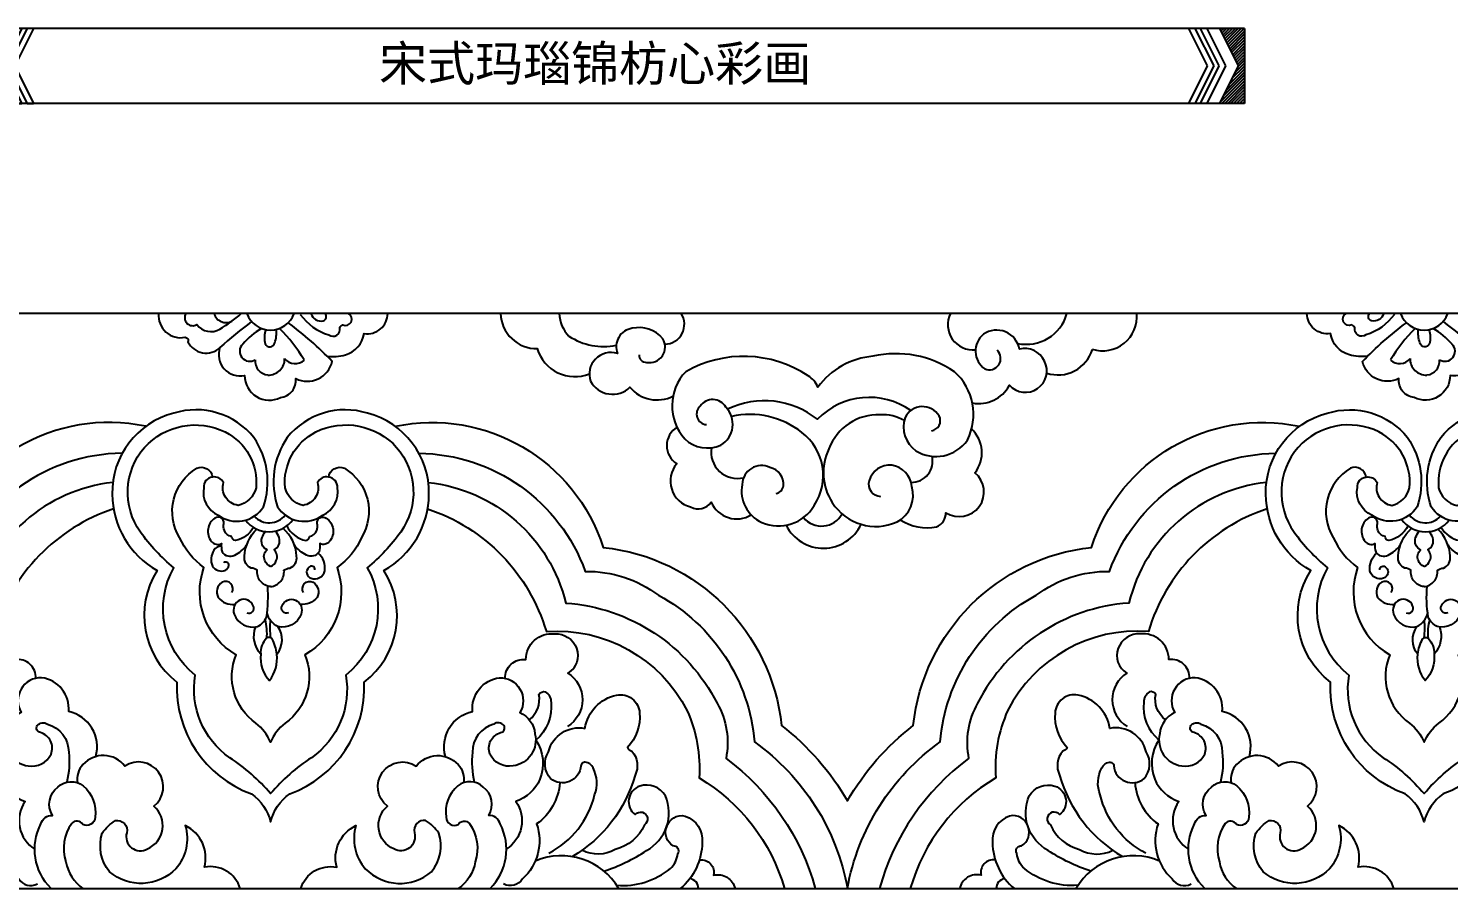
# Model space of a CAD drawing. Extents: x -66030 to 95157, y -13132 to 45879.
# Drawn here: x -29098 to -27863, y 4371 to 5119 of the extents above; entities that cross this region are included whole.
import ezdxf

# ---------------------------------------------------------------- set-up
doc = ezdxf.new("R2010")
doc.units = 0
doc.header["$LTSCALE"] = 100
doc.header["$MEASUREMENT"] = 0
for name, color, linetype in [('3', 11, 'CONTINUOUS'), ('4', 121, 'CONTINUOUS'), ('BH', 21, 'CONTINUOUS'), ('TEXT', 105, 'CONTINUOUS')]:
    doc.layers.add(name, color=color, linetype=linetype)
doc.styles.add('HZ', font='simhei.ttf')

# ---------------------------------------------------------------- blocks, each defined once
blk = doc.blocks.new('A$C4CCE1407')
at = {"layer": '3'}
for p, q in [((0, 65.3), (0, 0)), ((1101.2, 65.3), (0, 65.3)), ((21.6, 65.3), (5.3, 32.6)), ((32.8, 65.3), (16.5, 32.6)), ((38.4, 65.3), (22.1, 32.6)), ((43, 65.3), (26.7, 32.6)), ((48.6, 65.3), (32.3, 32.6)), ((1058.2, 65.3), (1052.6, 65.3)), ((1052.6, 65.3), (1068.9, 32.6)), ((1058.2, 65.3), (1074.5, 32.6)), ((1068.4, 65.3), (1062.8, 65.3)), ((1062.8, 65.3), (1079.1, 32.6)), ((1068.4, 65.3), (1084.7, 32.6)), ((1101.2, 65.3), (1079.6, 65.3)), ((1079.6, 65.3), (1095.9, 32.6)), ((1101.2, 65.3), (1101.2, 0)), ((5.3, 32.6), (21.6, 0)), ((16.5, 32.6), (32.8, 0)), ((22.1, 32.6), (38.4, 0)), ((26.7, 32.6), (43, 0)), ((32.3, 32.6), (48.6, 0)), ((1068.9, 32.6), (1052.6, 0)), ((1074.5, 32.6), (1058.2, 0)), ((1079.1, 32.6), (1062.8, 0)), ((1084.7, 32.6), (1068.4, 0)), ((1095.9, 32.6), (1079.6, 0)), ((0, 0), (21.6, 0)), ((1101.2, 0), (0, 0)), ((32.8, 0), (38.4, 0)), ((43, 0), (48.6, 0)), ((1058.2, 0), (1052.6, 0)), ((1068.4, 0), (1062.8, 0)), ((1101.2, 0), (1079.6, 0))]:
    blk.add_line(p, q, dxfattribs=at)
at = {"layer": 'BH'}
for p, q in [((0, 63.9), (1.3, 65.3)), ((0, 58.8), (6.4, 65.3)), ((0, 61.4), (3.9, 65.3)), ((0, 56.3), (9, 65.3)), ((0, 53.8), (11.5, 65.3)), ((0, 51.2), (14, 65.3)), ((0, 48.7), (16.6, 65.3)), ((0, 46.1), (19.1, 65.3)), ((0, 43.6), (21.5, 65.1)), ((1080, 64.6), (1080.6, 65.3)), ((1080.8, 62.9), (1083.2, 65.3)), ((1081.7, 61.2), (1085.7, 65.3)), ((1082.5, 59.5), (1088.3, 65.3)), ((1083.3, 57.8), (1090.8, 65.3)), ((1084.2, 56.1), (1093.4, 65.3)), ((1085, 54.4), (1095.9, 65.3)), ((1085.9, 52.7), (1098.4, 65.3)), ((1086.7, 51), (1101, 65.3)), ((1087.6, 49.3), (1101.2, 62.9)), ((0, 41), (19, 60)), ((0, 38.5), (16.4, 54.9)), ((0, 35.9), (13.9, 49.8)), ((1088.4, 47.6), (1101.2, 60.4)), ((1089.3, 45.9), (1101.2, 57.8)), ((1090.1, 44.2), (1101.2, 55.3)), ((1091, 42.5), (1101.2, 52.8)), ((1091.8, 40.8), (1101.2, 50.2)), ((0, 33.4), (11.3, 44.7)), ((0, 30.8), (8.8, 39.6)), ((1092.7, 39.1), (1101.2, 47.7)), ((1093.5, 37.4), (1101.2, 45.1)), ((1094.4, 35.7), (1101.2, 42.6)), ((1095.2, 34), (1101.2, 40)), ((1095.5, 31.8), (1101.2, 37.5)), ((0, 28.3), (6.2, 34.5)), ((0, 25.7), (5.8, 31.6)), ((0, 23.2), (6.7, 29.9)), ((0, 20.7), (7.5, 28.2)), ((0, 18.1), (8.4, 26.5)), ((0, 15.6), (9.2, 24.8)), ((1082.8, 6.3), (1101.2, 24.8)), ((1085.3, 11.4), (1101.2, 27.3)), ((1087.9, 16.5), (1101.2, 29.8)), ((1090.4, 21.6), (1101.2, 32.4)), ((1093, 26.7), (1101.2, 34.9)), ((0, 13), (10.1, 23.1)), ((0, 10.5), (10.9, 21.4)), ((0, 7.9), (11.8, 19.7)), ((0, 5.4), (12.6, 18)), ((0, 2.8), (13.5, 16.3)), ((0, 0.3), (14.3, 14.6)), ((2.3, 0), (15.2, 12.9)), ((1080.2, 1.2), (1101.2, 22.2)), ((1081.6, 0), (1101.2, 19.7)), ((1084.1, 0), (1101.2, 17.1)), ((1086.7, 0), (1101.2, 14.6)), ((4.8, 0), (16, 11.2)), ((7.3, 0), (16.8, 9.5)), ((9.9, 0), (17.7, 7.8)), ((12.4, 0), (18.5, 6.1)), ((15, 0), (19.4, 4.4)), ((17.5, 0), (20.2, 2.7)), ((20.1, 0), (21.1, 1)), ((1089.2, 0), (1101.2, 12)), ((1091.7, 0), (1101.2, 9.5)), ((1094.3, 0), (1101.2, 6.9)), ((1096.8, 0), (1101.2, 4.4)), ((1099.4, 0), (1101.2, 1.8))]:
    blk.add_line(p, q, dxfattribs=at)
blk = doc.blocks.new('A$C24CC0128')
at = {"layer": '3'}
for points in [[(840.7, 500, 0.498306), (863.8, 479.3, -0.514909), (866.3, 475.4, 0.504661), (894.1, 470.4, 0.504661)], [(864.5, 500, 0.795876), (874, 490.4, 0.393708), (893.9, 486.5, 0.06485), (912.5, 500, 0.06485)], [(963.9, 499.2, 0.161085), (988.8, 481.3, 0.676485), (998.3, 487.5, -0.277012), (1000.8, 490, 0.947476), (1005.9, 500, 0.775051)], [(973.2, 500, 0.399134), (983.9, 493.6, 0.542955), (985.5, 500, 0.333072)], [(987.2, 462.9, 0.103547), (1003.1, 464, 0.284254), (1019.5, 482.5, 0.452966), (1039.9, 500, 0.452966)], [(1138.1, 500, 0.415322), (1169.9, 469.5, 0.438579), (1215.2, 447.4, 0.438579)], [(1189, 500, 0.188813), (1197.5, 480.3, 0.2016), (1238.5, 472.5, 0.2016)], [(1891.7, 462.9, -0.103547), (1875.8, 464, -0.284254), (1859.4, 482.5, -0.452966), (1839, 500, -0.452966)], [(1915, 499.2, -0.161085), (1890.2, 481.3, -0.676485), (1880.6, 487.5, 0.277012), (1878.1, 490, -0.947476), (1873, 500, -0.775051)], [(1905.7, 500, -0.399134), (1895, 493.6, -0.542955), (1893.4, 500, -0.333072)], [(921.6, 492.9, 0.029785), (894.1, 470.4, 0.591894), (915.5, 446.2, 0.563642), (946.8, 427, 0.414331), (960, 443.4, 0.485082), (991.7, 458.3, 0.039196), (953.5, 492, 0.039196)], [(933.9, 485.9, 0.145183), (933.4, 473.5, 0.726855), (941.7, 474.6, 0.109999), (943.2, 486.2)], [(1258.5, 464.1, 0.451681), (1264.9, 457.5, 0.657723), (1279, 478.1, 0.278592), (1252.5, 487.1, 0.482779), (1239.6, 465.2, 0.622682), (1216.3, 441.1, 0.494372), (1250.5, 435.9, 0.352354), (1287.9, 428.2, 0.348349)], [(1548.1, 422.2, 0.328523), (1580.3, 437.6, 0.874619), (1610.8, 458.6, 0.368701), (1589, 468.9, 0.54993), (1557.7, 481.9, 0.492795), (1558.9, 451.8, 0.836309), (1569.6, 468.1)], [(1957.3, 492.9, -0.029785), (1984.8, 470.4, -0.591894), (1963.4, 446.2, -0.563642), (1932.1, 427, -0.414331), (1918.9, 443.4, -0.485082), (1887.2, 458.3, -0.039196), (1925.4, 492, -0.039196)], [(1945, 485.9, -0.145183), (1945.5, 473.5, -0.726855), (1937.2, 474.6, -0.109999), (1935.7, 486.2)], [(1512.5, 398.1, 0.532894), (1519.2, 411, 0.58614), (1489.7, 409.7, 0.337058), (1499.1, 380.7, 0.402916), (1543.8, 390, 0.336696), (1532.6, 449.4, 0.208263), (1461.6, 462.8, 0.216192), (1413.8, 436, 0.168289), (1405.3, 445.8, 0.283629), (1299, 449.4, 0.391248), (1298.1, 390.9, 0.304633), (1329.4, 385.6, 0.489071), (1333.8, 418.6, 0.546045), (1311.5, 419.5, 0.659057), (1316.9, 403.4)], [(1494.7, 415.6, 0.36864), (1413.5, 408, 0.288829), (1335.4, 416.8)], [(887.6, 357.7, 0.40379), (880, 348.6, 0.340706), (892.5, 324.7, 0.433578), (931.9, 331.9, 0.237881), (923.6, 392.1, 0.309306), (853.9, 413.3, 0.346927), (800.4, 342.9, 0.268939), (839.6, 276.6, 0.388169), (856.7, 179.5, 0.327358), (921.5, 82.3, -0.183586), (938.1, 58, -0.183586), (954.7, 82.3, 0.327358), (1019.5, 179.5, 0.388169), (1036.6, 276.6, 0.268939), (1075.8, 342.9, 0.346927), (1022.3, 413.3, 0.309306), (952.6, 392.1, 0.237881), (944.2, 331.9, 0.433578), (983.6, 324.7, 0.340706), (996.2, 348.6, 0.40379), (988.6, 357.7)], [(1377.6, 343.5, 0.299802), (1384, 350.1, 0.378538), (1372.1, 366.1, 0.547999), (1348.1, 351.4, 0.351854), (1365.1, 318.4, 0.385241), (1410.6, 333.2, 0.394474), (1400, 396.6, 0.22453), (1338.8, 410.5, 0.22453)], [(1489, 407, 0.142358), (1468, 411.9, 0.327702), (1423.5, 382.3, 0.265206), (1426.3, 335.7, 0.37113), (1482.7, 318.8, 0.354035), (1495.5, 349.5, 0.348849), (1478, 368.2, 0.3533), (1458.3, 354.5, 0.479684), (1468.3, 341)], [(1991.3, 357.7, -0.40379), (1998.9, 348.6, -0.340706), (1986.4, 324.7, -0.433578), (1947, 331.9, -0.237881), (1955.3, 392.1, -0.309306), (2025.1, 413.3, -0.346927), (2078.5, 342.9, -0.268939), (2039.4, 276.6, -0.388169), (2022.3, 179.5, -0.327358), (1957.4, 82.3, 0.183586), (1940.8, 58, 0.183586), (1924.2, 82.3, -0.327358), (1859.4, 179.5, -0.388169), (1842.3, 276.6, -0.268939), (1803.2, 342.9, -0.346927), (1856.6, 413.3, -0.309306), (1926.4, 392.1, -0.237881), (1934.7, 331.9, -0.433578), (1895.3, 324.7, -0.340706), (1882.8, 348.6, -0.40379), (1890.4, 357.7)], [(829.6, 401.9, 0.38431), (648.9, 296.6, 0.353487), (494, 141.8, 0.131303), (424.2, 50.6)], [(988.6, 357.7, 0.343751), (978.9, 353.1, -0.454845), (966.3, 333.2, -0.28834), (950.7, 348.5, -0.30797), (977.4, 397, -0.335062), (1047.7, 383.6, -0.346074), (1051.2, 310, -0.066342), (1022.1, 279, -0.368909), (1003.5, 185.6, -0.291673), (973.6, 113.8, 0.072404), (938.1, 82.6, 0.072404), (902.6, 113.8, -0.291673), (872.6, 185.6, -0.368909), (854, 279, -0.066342), (825, 310, -0.346074), (828.5, 383.6, -0.335062), (898.7, 397, -0.30797), (925.5, 348.5, -0.28834), (909.8, 333.2, -0.454845), (897.2, 353.1, 0.343751), (887.6, 357.7)], [(1046.5, 401.9, -0.38431), (1227.3, 296.6, -0.353487), (1382.2, 141.8, -0.098905), (1439.5, 76.2, -0.098905), (1496.8, 141.8, -0.353487), (1651.7, 296.6, -0.38431), (1832.4, 401.9)], [(1291.5, 401.2, 0.552215), (1291.1, 369.3, 0.553342), (1303.2, 331.8, 0.367607), (1321.2, 335.9, 0.458258), (1355.8, 325, 0.458258)], [(1485.4, 320.5, 0.186853), (1517, 314.5, 0.296058), (1525.2, 326.8, 0.942596), (1550.4, 361.4, 0.386117), (1547.4, 399.7)], [(1890.4, 357.7, -0.343751), (1900, 353.1, 0.454845), (1912.6, 333.2, 0.28834), (1928.2, 348.5, 0.30797), (1901.5, 397, 0.335062), (1831.2, 383.6, 0.346074), (1827.8, 310, 0.066342), (1856.8, 279, 0.368909), (1875.4, 185.6, 0.291673), (1905.3, 113.8, -0.072404), (1940.8, 82.6, -0.072404), (1976.4, 113.8, 0.291673), (2006.3, 185.6, 0.368909), (2024.9, 279, 0.066342), (2053.9, 310, 0.346074), (2050.5, 383.6, 0.335062), (1980.2, 397, 0.30797), (1953.4, 348.5, 0.28834), (1969.1, 333.2, 0.454845), (1981.7, 353.1, -0.343751), (1991.3, 357.7)], [(809.1, 378.5, 0.312498), (664.5, 275.8, 0.167273), (600.7, 255, 0.252824), (517.4, 127.5, 0.19645), (436.7, 0)], [(1067, 378.5, -0.312498), (1211.6, 275.8, -0.167273), (1275.4, 255, -0.252824), (1358.7, 127.5, -0.19645), (1439.5, 0, -0.19645), (1520.2, 127.5, -0.252824), (1603.5, 255, -0.167273), (1667.3, 275.8, -0.312498), (1811.9, 378.5)], [(988.6, 357.7, -0.507127), (1002.3, 365.4, -0.416888), (1017.2, 305.3, -0.136845), (995.9, 279.2, -0.361936), (968, 203.3, -0.348116), (950.8, 143.8, 0.129971), (938.1, 127.2, 0.129971), (925.4, 143.8, -0.348116), (908.2, 203.3, -0.361936), (880.2, 279.2, -0.136845), (859, 305.3, -0.416888), (873.9, 365.4, -0.507127), (887.6, 357.7)], [(1890.4, 357.7, 0.507127), (1876.7, 365.4, 0.416888), (1861.8, 305.3, 0.136845), (1883, 279.2, 0.361936), (1910.9, 203.3, 0.348116), (1928.1, 143.8, -0.129971), (1940.8, 127.2, -0.129971), (1953.6, 143.8, 0.348116), (1970.7, 203.3, 0.361936), (1998.7, 279.2, 0.136845), (2019.9, 305.3, 0.416888), (2005, 365.4, 0.507127), (1991.3, 357.7)], [(801, 353.1, 0.315934), (681.5, 248.3, 0.263081), (550, 161.2, 0.181501), (542.2, 113.1, 0.168654), (464.6, 0)], [(1075.2, 353.1, -0.315934), (1194.7, 248.3, -0.263081), (1326.2, 161.2, -0.181501), (1334, 113.1, -0.168654), (1411.6, 0)], [(1803.7, 353.1, 0.315934), (1684.2, 248.3, 0.263081), (1552.7, 161.2, 0.181501), (1544.9, 113.1, 0.168654), (1467.4, 0)], [(801.6, 330.2, 0.244277), (698.4, 223.6, 0.301528), (576, 154.7, 0.124013), (565.6, 96.2, 0.192849), (491.5, 0)], [(923.3, 314, -0.199155), (907.5, 302.6, -0.359537), (904.2, 306.2, -0.307041), (898, 311.3, -0.159511), (897.5, 317.4, 0.646695), (889.7, 322.1, 0.443), (886.7, 301.9, 0.354771), (895.4, 300, 0.086391), (895.9, 292.8, 0.393421), (906.9, 289.9, 0.111099), (917.3, 298.6)], [(952.1, 315.3, 0.214645), (968.7, 302.6, 0.359537), (971.9, 306.2, 0.307041), (978.2, 311.3, 0.159511), (978.6, 317.4, -0.646695), (986.5, 322.1, -0.443), (989.4, 301.9, -0.354771), (980.8, 300, -0.086391), (980.2, 292.8, -0.393421), (969.3, 289.9, -0.111099), (958.8, 298.6)], [(1074.6, 330.2, -0.244277), (1177.8, 223.6, -0.301528), (1300.1, 154.7, -0.124013), (1310.6, 96.2, -0.192849), (1384.7, 0)], [(1804.3, 330.2, 0.244277), (1701.1, 223.6, 0.301528), (1578.8, 154.7, 0.124013), (1568.4, 96.2, 0.192849), (1494.2, 0)], [(1926.8, 315.3, -0.214645), (1910.2, 302.6, -0.359537), (1907, 306.2, -0.307041), (1900.7, 311.3, -0.159511), (1900.3, 317.4, 0.646695), (1892.4, 322.1, 0.443), (1889.5, 301.9, 0.354771), (1898.1, 300, 0.086391), (1898.7, 292.8, 0.393421), (1909.6, 289.9, 0.111099), (1920.1, 298.6)], [(1955.6, 314, 0.199155), (1971.5, 302.6, 0.359537), (1974.7, 306.2, 0.307041), (1980.9, 311.3, 0.159511), (1981.4, 317.4, -0.646695), (1989.3, 322.1, -0.443), (1992.2, 301.9, -0.354771), (1983.6, 300, -0.086391), (1983, 292.8, -0.393421), (1972, 289.9, -0.111099), (1961.6, 298.6)], [(938.1, 262.6, -0.423701), (926.5, 276.8, 0.165765), (921.3, 278.6, -0.357849), (915.5, 289, -0.193172), (926.2, 312.5, -0.193172)], [(938.1, 280, -0.229713), (933.2, 285.3, -0.355596), (935, 294.4, -0.377257), (930.7, 305.2, -0.041542), (933.4, 310.4, -0.041542)], [(938.1, 262.6, 0.423701), (949.7, 276.8, -0.165765), (954.8, 278.6, 0.357849), (960.7, 289, 0.202811), (949, 313.3)], [(938.1, 280, 0.229713), (943, 285.3, 0.355596), (941.1, 294.4, 0.377257), (945.5, 305.2, 0.045163), (942.5, 310.9)], [(1940.8, 262.6, -0.423701), (1929.3, 276.8, 0.165765), (1924.1, 278.6, -0.357849), (1918.3, 289, -0.202811), (1929.9, 313.3)], [(1940.8, 280, -0.229713), (1935.9, 285.3, -0.355596), (1937.8, 294.4, -0.377257), (1933.4, 305.2, -0.045163), (1936.5, 310.9)], [(1940.8, 262.6, 0.423701), (1952.4, 276.8, -0.165765), (1957.6, 278.6, 0.357849), (1963.4, 289, 0.193172), (1952.7, 312.5, 0.193172)], [(1940.8, 280, 0.229713), (1945.8, 285.3, 0.355596), (1943.9, 294.4, 0.377257), (1948.3, 305.2, 0.041542), (1945.5, 310.4, 0.041542)], [(895.3, 297.6, 0.319411), (888.9, 294.1, 0.247822), (887.5, 280.4, 0.331895), (898.7, 276.5, 0.171006), (901.9, 281.1, 0.61533), (897.2, 283.3, 0.61533)], [(976.7, 277, 0.772165), (971.3, 279.1, 0.593902), (973.4, 269.8, 0.448876), (985.2, 276.2, 0.253314), (979.4, 291.6, 0.253314)], [(1902.2, 277, -0.772165), (1907.6, 279.1, -0.593902), (1905.5, 269.8, -0.448876), (1893.7, 276.2, -0.253314), (1899.6, 291.6, -0.253314)], [(904.4, 257.3, 0.742291), (896.1, 266.5, 0.388999), (892.6, 253.1, 0.250234), (907.2, 247.1, 0.250234)], [(934.5, 236.1, 0.060822), (935.6, 262.7, 0.060822)], [(966.7, 257.3, -0.742291), (975, 266.5, -0.388999), (978.5, 253.1, -0.250234), (963.9, 247.1, -0.250234)], [(1912.3, 257.3, 0.742291), (1904, 266.5, 0.388999), (1900.4, 253.1, 0.250234), (1915.1, 247.1, 0.250234)], [(1944.4, 236.1, -0.060822), (1943.4, 262.7, -0.060822)], [(917.5, 239.9, 0.756376), (922.9, 245.9, 0.439242), (911.4, 250.8, 0.391265), (906.5, 238.5, 0.386748), (926.7, 227.9, 0.191252), (934.5, 236.1, 0.191252)], [(953.6, 239.9, -0.756376), (948.2, 245.9, -0.439242), (959.7, 250.8, -0.391265), (964.6, 238.5, -0.386748), (944.4, 227.9, -0.218573), (935, 239.6, -0.218573)], [(1925.3, 239.9, 0.756376), (1930.8, 245.9, 0.439242), (1919.2, 250.8, 0.391265), (1914.3, 238.5, 0.386748), (1934.6, 227.9, 0.218573), (1943.9, 239.6, 0.218573)], [(1961.4, 239.9, -0.756376), (1956, 245.9, -0.439242), (1967.5, 250.8, -0.391265), (1972.4, 238.5, -0.386748), (1952.2, 227.9, -0.191252), (1944.4, 236.1, -0.191252)], [(924.9, 227.5, 0.291303), (929.5, 203.9, 0.218174), (937.3, 180.8, 0.183171), (943.6, 203.7, 0.334388), (944.4, 227.9)], [(1954.1, 227.5, -0.291303), (1949.4, 203.9, -0.218174), (1941.7, 180.8, -0.183171), (1935.3, 203.7, -0.334388), (1934.6, 227.9)], [(734.1, 182.8, 0.463818), (716.1, 199.2, 0.446747), (691.2, 221.4, 0.340936), (672.2, 208.9, 0.371657), (679.7, 187.4, 0.548854), (679.9, 141)], [(943.6, 203.7, 0.10339), (939.4, 217.1, 0.439479), (934.7, 217.6, 0.228291), (929.5, 203.9, 0.228291)], [(1142.1, 182.8, -0.463818), (1160, 199.2, -0.446747), (1185, 221.4, -0.340936), (1204, 208.9, -0.371657), (1196.5, 187.4, -0.548854), (1196.3, 141)], [(1736.9, 182.8, 0.463818), (1718.9, 199.2, 0.446747), (1694, 221.4, 0.340936), (1674.9, 208.9, 0.371657), (1682.4, 187.4, 0.548854), (1682.6, 141)], [(1935.3, 203.7, -0.10339), (1939.5, 217.1, -0.439479), (1944.2, 217.6, -0.228291), (1949.4, 203.9, -0.228291)], [(786.1, 114.8, 0.433563), (762.6, 154, 0.402791), (739.1, 183.3, 0.591888), (721.3, 153.2, 0.261166), (708.3, 134.7, 0.447877), (727.3, 106.7, 0.33999), (747.3, 117, 0.440555), (738.1, 135.7, -0.560554), (735.3, 141.7, -0.41821), (744.1, 143, -0.342355), (762.6, 118.5, -0.086624), (761, 92.5)], [(1090.1, 114.8, -0.433563), (1113.6, 154, -0.402791), (1137.1, 183.3, -0.591888), (1154.9, 153.2, -0.261166), (1167.9, 134.7, -0.447877), (1148.9, 106.7, -0.33999), (1128.8, 117, -0.440555), (1138.1, 135.7, 0.560554), (1140.9, 141.7, 0.41821), (1132.1, 143, 0.342355), (1113.6, 118.5, 0.086624), (1115.2, 92.5)], [(1788.9, 114.8, 0.433563), (1765.4, 154, 0.402791), (1741.8, 183.3, 0.591888), (1724, 153.2, 0.261166), (1711, 134.7, 0.447877), (1730.1, 106.7, 0.33999), (1750.1, 117, 0.440555), (1740.8, 135.7, -0.560554), (1738.1, 141.7, -0.41821), (1746.8, 143, -0.342355), (1765.4, 118.5, -0.086624), (1763.8, 92.5)], [(713.2, 146.8, -0.280057), (704.8, 168.9, 0.334905), (699.3, 171.1, 0.261417), (694.3, 162, 0.25327), (707.6, 129.2, 0.252518), (704, 95.1, 0.212462), (724.7, 75.7, 0.422976), (733.1, 34.2, 0.422976)], [(1163, 146.8, 0.280057), (1171.4, 168.9, -0.334905), (1176.9, 171.1, -0.261417), (1181.9, 162, -0.25327), (1168.6, 129.2, -0.252518), (1172.2, 95.1, -0.212462), (1151.4, 75.7, -0.422976), (1143, 34.2, -0.422976)], [(1180.1, 30.8, 0.21527), (1219.8, 81.4, 0.217855), (1218.4, 104.9, 0.29259), (1211.6, 109.8, 0.441037), (1207.9, 106.8, -0.602533), (1181.5, 95.6, -0.332199), (1179.7, 119, -0.401341), (1211.4, 139.3, -0.312599), (1238.9, 168.3, -0.451354), (1258.9, 152.7, -0.210669), (1248.3, 122.6, 0.223164), (1252.1, 119.5, -0.30596), (1254.9, 98.5, -0.193107), (1200.4, 27.9, -0.193107)], [(1698.8, 30.8, -0.21527), (1659.2, 81.4, -0.217855), (1660.6, 104.9, -0.29259), (1667.3, 109.8, -0.441037), (1671.1, 106.8, 0.602533), (1697.4, 95.6, 0.332199), (1699.2, 119, 0.401341), (1667.6, 139.3, 0.312599), (1640, 168.3, 0.451354), (1620, 152.7, 0.210669), (1630.6, 122.6, -0.223164), (1626.8, 119.5, 0.30596), (1624, 98.5, 0.193107), (1678.5, 27.9, 0.193107)], [(1715.9, 146.8, -0.280057), (1707.5, 168.9, 0.334905), (1702, 171.1, 0.261417), (1697.1, 162, 0.25327), (1710.3, 129.2, 0.252518), (1706.7, 95.1, 0.212462), (1727.5, 75.7, 0.422976), (1735.9, 34.2, 0.422976)], [(911.8, 0, 0.38548), (880.6, 18.6, 0.359048), (864, 54.8, -0.253154), (855.8, 17.3, -0.396233), (798, 14.7, -0.253593), (791.8, 48.2, -0.098597), (803.3, 59.3, -0.525155), (813.1, 48.6, 0.676563), (831, 34.5, 0.553935), (836.6, 71.7, 0.963131), (811.5, 106.5, 0.467918), (775, 107.8, 0.243223), (770.4, 92)], [(964.3, 0, -0.38548), (995.6, 18.6, -0.359048), (1012.2, 54.8, 0.253154), (1020.4, 17.3, 0.396233), (1078.1, 14.7, 0.253593), (1084.3, 48.2, 0.098597), (1072.9, 59.3, 0.525155), (1063.1, 48.6, -0.676563), (1045.2, 34.5, -0.553935), (1039.6, 71.7, -0.963131), (1064.7, 106.5, -0.467918), (1101.1, 107.8, -0.243223), (1105.7, 92)], [(1914.6, 0, 0.38548), (1883.4, 18.6, 0.359048), (1866.7, 54.8, -0.253154), (1858.6, 17.3, -0.396233), (1800.8, 14.7, -0.253593), (1794.6, 48.2, -0.098597), (1806, 59.3, -0.525155), (1815.8, 48.6, 0.676563), (1833.8, 34.5, 0.553935), (1839.3, 71.7, 0.963131), (1814.2, 106.5, 0.467918), (1777.8, 107.8, 0.243223), (1773.2, 92)], [(686.7, 92.1, 0.223319), (706.9, 56.2, 0.303707), (719.2, 8.5, 0.405379), (735.4, 4.1)], [(747.3, 0, -0.326046), (738.5, 56.3, -0.342312), (748.5, 63.7, -0.387258), (753.2, 88.3, -0.376883), (775.2, 89.3, -0.267003), (785.5, 62, -0.550881), (774.8, 55.7, 0.496579), (765.2, 56.7, 0.23673), (760.2, 23.4, 0.20256), (775, 0, 0.20256)], [(1128.9, 0, 0.326046), (1137.7, 56.3, 0.342312), (1127.7, 63.7, 0.387258), (1123, 88.3, 0.376883), (1101, 89.3, 0.267003), (1090.7, 62, 0.550881), (1101.3, 55.7, -0.496579), (1111, 56.7, -0.23673), (1116, 23.4, -0.20256), (1101.2, 0, -0.20256)], [(1189.5, 92.1, -0.223319), (1169.3, 56.2, -0.303707), (1157, 8.5, -0.405379), (1140.7, 4.1)], [(1227.8, 15.3, 0.071392), (1264.9, 33.1, 0.387828), (1281.3, 80.7, 0.355139), (1259, 89.1, 0.602987), (1255, 64.3, -1.182682), (1263, 55.4, -0.23607), (1237.7, 34.1, -0.251935), (1208.8, 33.3)], [(1651.1, 15.3, -0.071392), (1614, 33.1, -0.387828), (1597.6, 80.7, -0.355139), (1619.9, 89.1, -0.602987), (1623.9, 64.3, 1.182682), (1616, 55.4, 0.23607), (1641.3, 34.1, 0.251935), (1670.1, 33.3)], [(1689.5, 92.1, 0.223319), (1709.6, 56.2, 0.303707), (1721.9, 8.5, 0.405379), (1738.2, 4.1)], [(1750.1, 0, -0.326046), (1741.3, 56.3, -0.342312), (1751.3, 63.7, -0.387258), (1755.9, 88.3, -0.376883), (1777.9, 89.3, -0.267003), (1788.3, 62, -0.550881), (1777.6, 55.7, 0.496579), (1767.9, 56.7, 0.23673), (1762.9, 23.4, 0.20256), (1777.7, 0, 0.20256)], [(1239, 2.9, 0.191057), (1285.6, 17.4, 0.176856), (1292.1, 30.4, 0.63487), (1288.1, 37.1, -0.364976), (1282.4, 53.7, -0.402739), (1298.4, 63.1, -0.352611), (1313.3, 40.2, -0.220913), (1294.2, 0)], [(1639.9, 2.9, -0.191057), (1593.3, 17.4, -0.176856), (1586.8, 30.4, -0.63487), (1590.9, 37.1, 0.364976), (1596.6, 53.7, 0.402739), (1580.5, 63.1, 0.352611), (1565.6, 40.2, 0.220913), (1584.7, 0)], [(1310.9, 24.9, -0.5379), (1323.1, 11.6, -0.430553), (1341.8, 0)], [(1568, 24.9, 0.5379), (1555.8, 11.6, 0.430553), (1537.1, 0)]]:
    blk.add_lwpolyline(points, format="xyb", dxfattribs=at)
for centre, radius, start, end in [((899.4, 503), 10.9, 196.0042, 298.1296), ((938, 507.5), 21.9, 199.9766, 340.0234), ((1280.5, 490.6), 17.3, 271.3143, 33.085), ((1548.7, 490.3), 21.9, 153.621, 275.9099), ((1595.2, 509.6), 36.4, 257.6546, 344.7863), ((1661.3, 497.4), 29.9, 252.6148, 4.947), ((1940.9, 507.5), 21.9, 199.9766, 340.0234), ((966.8, 427.1), 70.3, 121.4489, 138.8798), ((850.6, 390.1), 135.9, 30.7401, 45.4842), ((2028.3, 390.1), 135.9, 134.5158, 149.2599), ((1912.1, 427.1), 70.3, 41.1202, 58.5511), ((919.9, 467.1), 8.68, 134.0903, 303.2839), ((1959, 467.1), 8.68, 236.7161, 45.9097), ((936.9, 458.8), 12.3, 175.2255, 264.2494), ((936.4, 460.4), 13.9, 266.9606, 2.0951), ((959.5, 468), 11.6, 217.6564, 313.3244), ((1622.6, 477.7), 31.1, 251.5207, 343.4208), ((1919.5, 468), 11.6, 226.6756, 322.3436), ((1942.5, 460.4), 13.9, 177.9049, 273.0394), ((1942, 458.8), 12.3, 275.7506, 4.7745), ((1343.9, 379.5), 22.9, 170.3959, 283.5404), ((1495.3, 371.5), 18.3, 268.6566, 13.704), ((936.7, 336), 25.8, 217.4439, 324.5141), ((936.9, 335.9), 17.9, 222.8794, 321.4485), ((1417, 335.7), 20.5, 219.8821, 331.2036), ((1942.2, 336), 25.8, 215.4859, 322.5561), ((1942, 335.9), 17.9, 218.5515, 317.1206), ((1418.6, 332.1), 36.2, 206.5712, 335.0285), ((892.6, 222.3), 42.4, 353.5534, 15.7396), ((1011, 226.7), 73.5, 174.7349, 186.6693), ((1867.9, 226.7), 73.5, 353.3307, 5.2651), ((1986.4, 222.3), 42.4, 164.2604, 186.4466), ((1190.9, -29.2), 57.8, 30.2783, 113.1284), ((1688.1, -29.2), 57.8, 66.8716, 149.7217), ((1301, -0.1), 9.08, 0.8564, 79.8217), ((1577.9, -0.1), 9.08, 100.1783, 179.1436)]:
    blk.add_arc(centre, radius, start, end, dxfattribs=at)
at = {"layer": '4'}
blk.add_lwpolyline([(2450, 500), (0, 500), (0, 0), (2450, 0)], dxfattribs=at)

msp = doc.modelspace()

# ---------------------------------------------------------------- block references
at = {"layer": '3'}
for name, p in [('A$C4CCE1407', (-29141.8, 5053.6)), ('A$C24CC0128', (-29825.2, 4371))]:
    msp.add_blockref(name, p, dxfattribs=at)

# ---------------------------------------------------------------- texts
at = {"layer": 'TEXT', "insert": (-28792.8, 5086.7), "char_height": 30.6, "attachment_point": 4, "style": 'HZ'}
msp.add_mtext('宋式玛瑙锦枋心彩画', dxfattribs=at)

doc.saveas('drawing.dxf')
